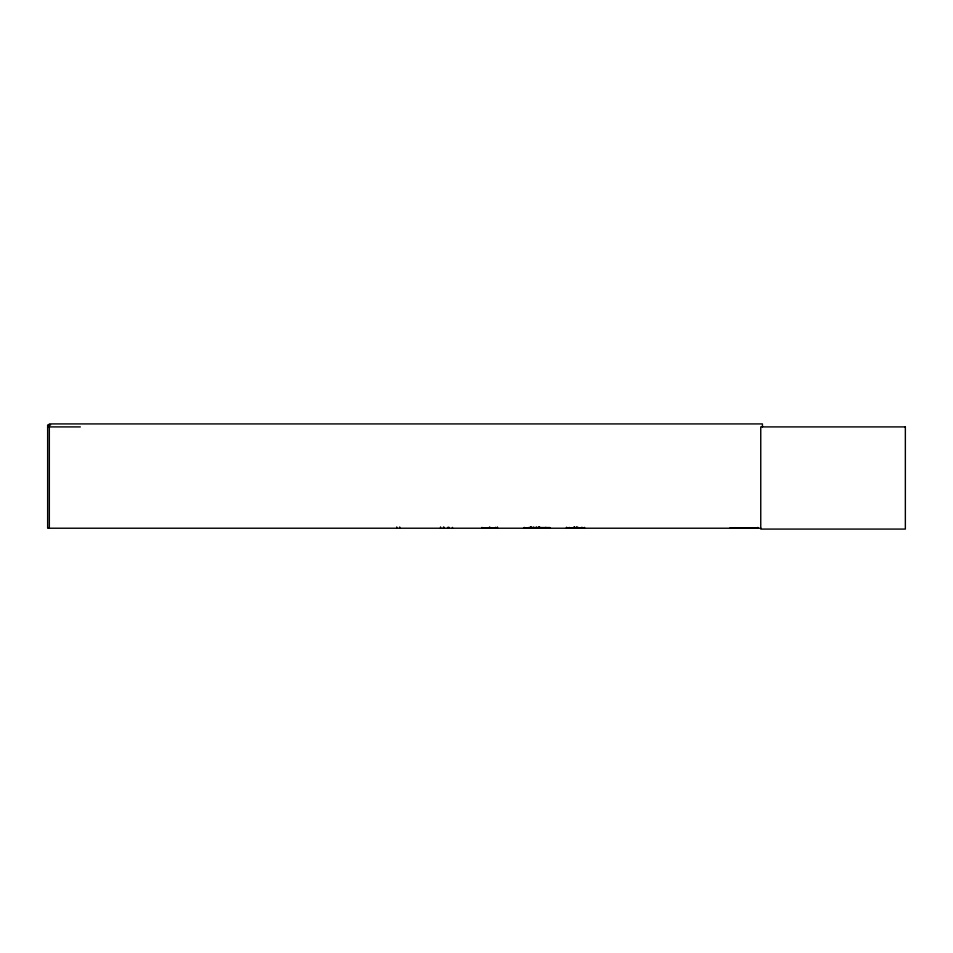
<?xml version="1.0" encoding="UTF-8"?>
<svg xmlns="http://www.w3.org/2000/svg" width="953" height="953" viewBox="0 0 953 953"><rect width="100%" height="100%" fill="white"/><g stroke="black" fill="none" stroke-linecap="round" stroke-linejoin="round"><path stroke-width="1.43" d="M581.759 528.093L581.759 527.378M523.566 528.224L549.905 528.165M533.287 528.117L533.406 527.378M495.596 528.093L495.631 527.45M536.146 528.117L536.122 527.378M536.479 528.117L536.551 527.45M50.628 424.99L47.65 424.99L47.65 528.224L760.947 528.224M47.65 426.908L80.338 426.908M528.498 527.557L549.881 527.557M757.873 527.771L730.165 528.2L757.873 528.176L757.849 527.414M528.462 527.807L549.917 527.831M730.165 527.974L757.873 527.974M536.73 528.117L536.61 527.378M536.289 528.117L536.205 527.45M533.871 528.117L533.894 527.378M533.537 528.117L533.466 527.45M582.092 528.117L582.08 527.378M566.761 528.117L566.761 527.378M762.436 426.908L762.436 423.918L49.33 423.918L49.33 528.224M584.558 527.378L584.558 528.224L566.416 528.188L566.439 527.378M577.899 527.378L577.899 528.224M577.792 527.378L577.792 528.224M577.161 527.164L577.161 528.224M576.636 527.164L576.636 528.224M576.136 527.164L576.148 528.224M574.647 527.164L574.647 528.224M574.397 527.164L574.397 528.224M574.123 527.164L574.123 528.224M573.873 527.164L573.873 528.224M569.239 527.378L569.239 528.224M545.795 527.378L545.724 528.224M539.803 527.164L539.803 528.224M539.469 527.164L539.469 528.224M538.767 527.164L538.767 528.224M538.338 527.164L538.338 528.224M531.679 527.164L531.679 528.224M531.25 527.164L531.25 528.224M530.547 527.164L530.547 528.224M530.213 527.164L530.213 528.224M497.49 527.164L497.49 528.224M497.323 527.378L497.311 528.224L481.992 528.224L481.992 527.378M495.834 527.378L495.834 528.224M489.377 527.164L489.401 528.224M452.449 527.378L452.449 528.224M449.268 527.378L449.268 528.224M448.458 527.378L448.458 528.224M448.398 527.378L448.398 528.224M447.588 527.378L447.588 528.224M444.348 527.378L444.348 528.224M443.55 526.949L443.55 528.224M440.572 526.949L440.572 528.224M399.7 526.949L399.7 528.224M396.722 526.949L396.722 528.224M905.35 426.908L760.756 426.908L760.756 529.082L905.35 529.082L905.35 426.908M524.293 528.224L524.293 527.378L524.233 528.224M489.937 528.224L489.937 527.164L489.913 528.224"/></g></svg>
